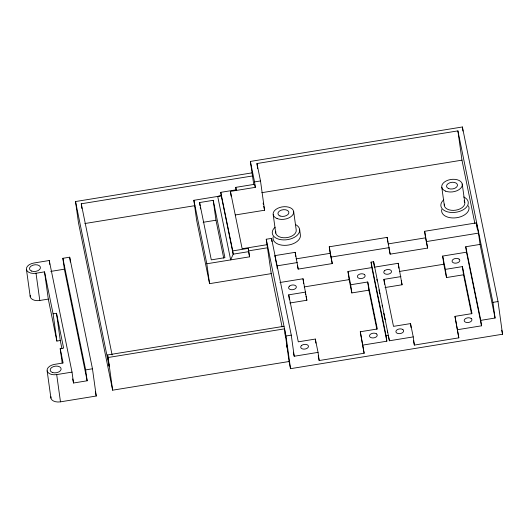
<?xml version="1.0" encoding="UTF-8"?>
<svg xmlns="http://www.w3.org/2000/svg" width="529" height="529" viewBox="0 0 529 529"><rect width="100%" height="100%" fill="white"/><g stroke="black" fill="none" stroke-linecap="round" stroke-linejoin="round"><path stroke-width="0.79" d="M220.778 192.338L221.228 195.604L217.703 196.424L230.657 259.898L233.183 254.165L232.727 250.898L220.778 192.338L236.271 189.818L235.775 187.359L254.674 184.284L255.302 187.359L230.439 191.399L231.1 196.166M253.794 184.694L250.369 161.438L462.386 126.98L498.014 301.543L502.55 334.229L290.533 368.68L289.065 361.512L284.536 328.833L108.108 357.505L107.585 354.946L284.013 326.274M257.63 168.42L256.955 163.54L457.902 130.881L492.909 302.37L495.078 318.035L480.775 320.356L465.751 246.745L480.054 244.418L495.078 318.035M289.065 361.512L112.644 390.184L78.477 222.788L75.528 201.542L251.956 172.877M81.929 208.558L81.261 203.784L252.584 175.945M250.369 161.438L254.548 181.91L260.506 180.944L264.573 210.225L235.365 214.966M282.089 326.876L271.225 273.638L209.577 283.656L196.616 220.183L193.859 200.299L221.638 195.783M199.598 202.541L213.22 200.326L224.924 257.656L211.296 259.871L199.598 202.541L200.035 205.721M261.829 192.682L461.969 160.161L474.93 223.681M84.838 223.536L194.97 205.642M203.156 222.292L215.977 220.209L223.727 258.159M50.936 396.73A8.629 5.217 -7.9 0 0 60.478 401.835L96.238 396.023L92.463 368.786L69.683 257.193L62.872 258.297L85.645 369.897L87.159 380.787L73.538 383.003L72.023 372.112L49.25 260.513L33.922 263.006A8.629 5.217 -7.9 0 0 26.45 269.506L30.232 296.743M26.45 269.506A8.629 5.217 -7.9 0 0 36.012 273.242L44.522 271.86L53.092 313.836L56.874 341.073L60.28 340.517L61.933 348.611M50.758 271.41L64.379 269.195L87.159 380.787M271.225 273.638L266.246 239.247L271.529 238.387L291.274 335.141L294.203 356.248L318.048 352.374L319.179 360.547L364.137 353.24L360.289 331.756L377.316 328.992L367.728 281.997L350.694 284.761L347.976 271.456L371.821 267.581L386.844 341.192L363.006 345.067M267.006 244.696L242.143 248.736L230.439 191.399M232.727 250.898L248.227 248.379L249.562 256.829L206.813 263.773L193.859 200.299M248.729 250.839L267.634 247.764M248.227 248.379L248.683 251.645L233.183 254.165L221.228 195.604M480.054 244.418L478.487 233.117L476.398 222.881L424.628 231.292L427.624 248.068L390.157 254.158L387.162 237.382L329.263 246.792L332.258 263.568L298.197 269.102L295.202 252.326L274.763 255.646L275.087 257.22M30.252 295.374A8.629 5.217 -7.9 0 0 39.787 300.479L48.304 299.097L56.874 341.073M296.108 258.86L330.169 253.325L332.258 263.568M388.068 243.915L425.534 237.832L427.624 248.068M276.852 265.882L297.291 262.563M331.352 257.028L389.251 247.618M426.718 241.528L478.487 233.117M53.092 313.836L56.497 313.28L63.606 348.089L60.194 348.644L62.197 363.066M371.821 267.581L371.067 262.133L373.619 261.716L389.397 340.775L413.242 336.9L414.372 345.073L458.822 337.852L454.973 316.368L472 313.604L462.412 266.609L445.378 269.373L442.667 256.069L466.505 252.194L481.529 325.804L457.691 329.679M279.973 282.506L303.018 278.763L306.873 300.241L289.839 303.011M385.039 287.538L402.066 284.774L398.218 263.29L374.373 267.165L373.619 261.716M304.155 286.93L349.114 279.623L351.831 292.934L368.858 290.17L376.827 329.197M399.349 271.463L443.798 264.236L446.516 277.546L463.543 274.782L471.511 313.809M289.389 299.738L288.708 294.838L305.736 292.068M384.583 284.271L383.902 279.365L400.936 276.601M266.246 239.247L285.997 335.994L291.274 335.141M492.909 302.37L498.014 301.543M60.194 348.644L63.123 362.98L54.606 364.362A8.629 5.217 -7.9 0 0 47.141 370.862A8.629 5.217 -7.9 0 0 56.696 374.598L72.023 372.112M85.645 369.897L92.463 368.786M318.048 352.374L315.33 339.063L298.296 341.833L288.708 294.838M413.242 336.9L410.524 323.596L393.497 326.36L383.902 279.365M371.067 262.133L386.091 335.743L388.643 335.333M501.723 330.189L502.55 334.229M458.822 337.852L454.973 316.368M401.266 280.859L402.066 284.774M413.414 340.378L414.372 345.073M389.033 248.643L389.357 250.217M389.675 251.791L390.157 254.158M376.853 279.299L377.184 280.919M378.995 289.813L379.822 293.859M382.136 305.187L382.467 306.8M383.783 313.274L385.105 319.747M387.42 331.068L387.75 332.688M388.577 336.735L389.397 340.775M364.137 353.24L360.289 331.756M305.431 293.192L305.755 294.759M306.073 296.326L306.873 300.241M318.22 355.845L319.179 360.547M297.556 265.948L298.197 269.102M256.955 163.54L260.506 180.944M275.411 258.793L276.693 265.095M263.118 203.103L263.442 204.683M263.759 206.264L264.573 210.225M293.377 352.202L294.203 356.248M81.261 203.784L112.122 354.985M75.528 201.542L109.172 366.385L107.585 354.946M95.412 391.982L96.238 396.023M72.711 378.962L73.538 383.003M248.683 251.645L249.562 256.829M476.51 223.681L477.178 228.508M462.386 126.98L462.954 131.066M457.902 130.881L461.969 160.161M462.227 183.986L464.779 202.369M480.775 320.356L481.529 325.804M465.751 246.745L466.505 252.194M462.412 266.609L463.543 274.782M441.794 187.306L444.347 205.688M445.378 269.373L446.516 277.546M442.667 256.069L443.798 264.236M424.628 231.292L425.534 237.832M410.524 323.596L411.093 327.682M398.218 263.29L398.899 268.19M387.162 237.382L387.843 242.282M386.091 335.743L386.844 341.192M367.728 281.997L368.858 290.17M350.694 284.761L351.831 292.934M347.976 271.456L349.114 279.623M329.263 246.792L330.169 253.325M315.33 339.063L315.899 343.149M299.593 229.216L300.346 234.658A13.807 8.352 -7.9 0 1 286.606 245.284A13.807 8.352 -7.9 0 1 273.129 236.893M293.635 211.382L296.187 229.765A10.355 6.262 -7.9 0 1 285.878 237.733A10.355 6.262 -7.9 0 1 275.774 231.444M303.018 278.763L303.699 283.663M295.202 252.326L295.771 256.413M273.202 214.701L275.748 233.091M276.965 266.682L277.189 268.276M285.997 335.994L290.533 368.68M284.919 332.807L285.6 337.714M271.529 238.387L271.979 241.641M286.42 345.543L286.639 347.136M254.548 181.91L255.302 187.359M235.775 187.359L236.185 190.354M213.22 200.326L215.977 220.209M200.26 207.308L200.478 208.902M206.813 263.773L209.577 283.656M108.108 357.505L112.644 390.184M69.683 257.193L70.35 262M62.872 258.297L64.379 269.195M49.25 260.513L49.786 264.401M56.497 313.28L60.28 340.517M44.522 271.86L48.304 299.097M56.696 374.598L60.478 401.835M36.012 273.242L39.787 300.479M47.141 370.862L50.916 398.099M464.105 200.835A10.355 6.262 -7.9 0 1 455.813 210.172A10.355 6.262 -7.9 0 1 444.367 204.042M295.757 224.686A13.807 8.352 -7.9 0 1 296.009 236.278A13.807 8.352 -7.9 0 1 277.051 238.592A13.807 8.352 -7.9 0 1 275.153 227.199M468.443 205.874A13.807 8.352 -7.9 0 1 456.395 217.756A13.807 8.352 -7.9 0 1 441.728 209.497M463.702 196.96A13.807 8.352 -7.9 0 1 464.998 208.571A13.807 8.352 -7.9 0 1 445.881 211.296A13.807 8.352 -7.9 0 1 443.745 199.803M289.416 286.163L288.907 286.738A3.882 2.347 -7.9 0 0 290.5 289.561A3.882 2.347 -7.9 0 0 295.499 288.543L296.015 287.968A3.882 2.347 -7.9 0 0 294.415 285.144A3.882 2.347 -7.9 0 0 289.416 286.163M301.537 345.549L301.027 346.125A3.882 2.347 -7.9 0 0 302.621 348.942A3.882 2.347 -7.9 0 0 307.62 347.923L308.129 347.348A3.882 2.347 -7.9 0 0 306.536 344.531A3.882 2.347 -7.9 0 0 301.537 345.549M384.609 270.696L384.1 271.271A3.882 2.347 -7.9 0 0 385.694 274.088A3.882 2.347 -7.9 0 0 390.693 273.07L391.209 272.495A3.882 2.347 -7.9 0 0 389.615 269.678A3.882 2.347 -7.9 0 0 384.609 270.696M459.027 259.091L458.319 258.714A3.882 2.347 -7.9 0 0 453.241 259.336A3.882 2.347 -7.9 0 0 452.857 262.477L453.565 262.853A3.882 2.347 -7.9 0 0 458.65 262.232A3.882 2.347 -7.9 0 0 459.027 259.091M471.147 318.478L470.44 318.094A3.882 2.347 -7.9 0 0 465.355 318.716A3.882 2.347 -7.9 0 0 464.978 321.857L465.685 322.234A3.882 2.347 -7.9 0 0 470.77 321.612A3.882 2.347 -7.9 0 0 471.147 318.478M364.342 274.478L363.635 274.101A3.882 2.347 -7.9 0 0 358.55 274.723A3.882 2.347 -7.9 0 0 358.173 277.864L358.88 278.241A3.882 2.347 -7.9 0 0 363.965 277.619A3.882 2.347 -7.9 0 0 364.342 274.478M402.86 329.574L402.152 329.197A3.882 2.347 -7.9 0 0 397.067 329.818A3.882 2.347 -7.9 0 0 396.69 332.953L397.398 333.336A3.882 2.347 -7.9 0 0 402.476 332.715A3.882 2.347 -7.9 0 0 402.86 329.574M376.463 333.865L375.755 333.482A3.882 2.347 -7.9 0 0 370.67 334.103A3.882 2.347 -7.9 0 0 370.293 337.244L371.001 337.621A3.882 2.347 -7.9 0 0 376.086 336.999A3.882 2.347 -7.9 0 0 376.463 333.865M280.039 215.984A5.521 3.339 -7.9 0 0 288.854 213.035A5.521 3.339 -7.9 0 0 281.362 210.106A5.521 3.339 -7.9 0 0 280.039 215.984M448.632 188.588A5.521 3.339 -7.9 0 0 457.446 185.639A5.521 3.339 -7.9 0 0 449.954 182.71A5.521 3.339 -7.9 0 0 448.632 188.588M277.077 218.563A10.355 6.262 -7.9 0 0 293.615 213.028A10.355 6.262 -7.9 0 0 279.563 207.54A10.355 6.262 -7.9 0 0 277.077 218.563M445.669 191.161A10.355 6.262 -7.9 0 0 462.207 185.633A10.355 6.262 -7.9 0 0 448.156 180.138A10.355 6.262 -7.9 0 0 445.669 191.161M31.581 271.066A5.521 3.339 -7.9 0 0 40.402 268.117A5.521 3.339 -7.9 0 0 32.91 265.188A5.521 3.339 -7.9 0 0 31.581 271.066M52.272 372.423A5.521 3.339 -7.9 0 0 61.086 369.473A5.521 3.339 -7.9 0 0 53.594 366.544A5.521 3.339 -7.9 0 0 52.272 372.423"/></g></svg>
